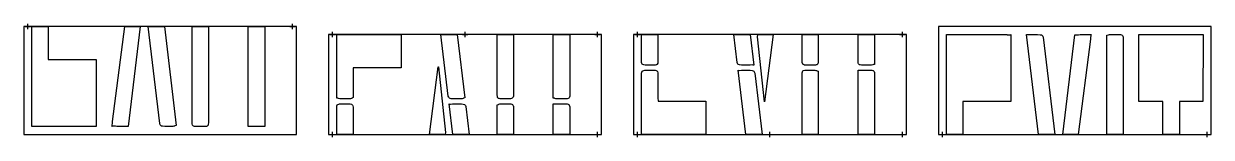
# Model space of a CAD drawing. Header units: inches. Extents: x 0 to 444, y -1 to 42.
import ezdxf

# ---------------------------------------------------------------- set-up
doc = ezdxf.new("R2010")
doc.units = ezdxf.units.IN
doc.header["$MEASUREMENT"] = 0
doc.layers.add('CUT', color=1, linetype='Continuous')
doc.layers.add('REG', color=5, linetype='Continuous')

msp = doc.modelspace()

# ---------------------------------------------------------------- linework, layer by layer
at = {"layer": 'CUT'}
for points in [[(9.13, 28.08), (27.07, 28.08), (27.06, 4.17), (27.06, 3.31), (27.06, 3.09), (26.84, 3.09), (25.67, 3.09), (25.59, 3.09), (3, 3.09), (3, 40.5), (9.13, 40.5)], [(39.07, 3.08), (38.86, 3.09), (37.87, 3.09), (37.8, 3.09), (37.17, 3.07), (34.75, 3.08), (34.28, 3.1), (33.19, 3.1), (32.98, 3.09), (33.01, 3.3), (33.17, 4.51), (33.19, 4.89), (37.75, 40.5), (43.56, 40.5)], [(57.02, 3.4), (56.55, 3.25), (56.37, 3.18), (56.06, 3.11), (55.71, 3.09), (52.78, 3.07), (51.92, 3.12), (51.49, 3.22), (51.24, 3.37), (51.11, 3.51), (51.01, 3.68), (50.84, 4.1), (46.47, 40.5), (52.57, 40.5)], [(63.88, 3.06), (63.49, 3.18), (63.28, 3.35), (63.14, 3.59), (63.02, 4.01), (63.02, 40.5), (69.07, 40.5), (69.07, 4.54), (69.01, 3.83), (68.92, 3.53), (68.82, 3.37), (68.7, 3.24), (68.54, 3.15), (68.34, 3.08), (68.01, 3.03), (67.28, 3), (64.98, 3), (64.98, 3), (64.35, 3.01)], [(90.14, 4.6), (90.12, 4.29), (90.12, 3.25), (90.13, 3.04), (89.91, 3.04), (89.08, 3.03), (89.03, 3.03), (85.74, 3), (85.54, 3.01), (83.95, 3.01), (83.95, 40.5), (90.14, 40.5)], [(117.63, 13.51), (117.45, 13.59), (117, 13.7), (117, 37.5), (141.07, 37.5), (141.07, 25), (140.85, 25.01), (139.94, 25), (123.13, 24.99), (123.13, 13.86), (122.76, 13.65), (122.51, 13.52), (122.19, 13.45), (121.6, 13.41), (118.17, 13.42)], [(164.91, 13.74), (164.45, 13.59), (164.28, 13.51), (163.97, 13.44), (163.62, 13.41), (160.82, 13.4), (159.84, 13.44), (159.41, 13.53), (159.23, 13.62), (159.08, 13.73), (158.91, 13.97), (158.73, 14.38), (155.97, 37.5), (162.07, 37.5)], [(183.07, 14.41), (182.94, 13.99), (182.8, 13.75), (182.59, 13.58), (182.31, 13.48), (181.97, 13.43), (181.36, 13.4), (178.81, 13.4), (178.07, 13.43), (177.74, 13.48), (177.55, 13.55), (177.39, 13.64), (177.26, 13.77), (177.17, 13.93), (177.08, 14.23), (177.02, 14.94), (177.02, 37.5), (183.07, 37.5)], [(204.14, 14.4), (204.01, 13.98), (203.93, 13.81), (203.81, 13.67), (203.57, 13.53), (203.15, 13.44), (202.16, 13.4), (199.24, 13.41), (198.89, 13.44), (198.57, 13.51), (198.4, 13.59), (197.95, 13.7), (197.95, 37.5), (204.14, 37.5)], [(231.26, 26.36), (231.12, 26.61), (231, 27.03), (231, 37.5), (237.13, 37.5), (237.13, 27.32), (237.04, 26.75), (236.89, 26.39), (236.77, 26.26), (236.61, 26.16), (236.42, 26.09), (236.1, 26.03), (235.36, 26), (232.94, 26), (232.31, 26.01), (231.85, 26.06), (231.46, 26.18)], [(272.93, 26.03), (272.78, 26.05), (272.53, 26.09), (271.63, 26.02), (270.63, 26), (268.33, 26), (267.62, 26.06), (267.24, 26.2), (267.02, 26.38), (266.87, 26.63), (266.72, 27.04), (265.46, 37.5), (271.55, 37.5)], [(277.02, 12.23), (276.99, 12.23), (274.36, 36.6), (274.47, 37.5), (280.26, 37.5)], [(297.07, 27.54), (297.01, 26.83), (296.92, 26.53), (296.82, 26.37), (296.7, 26.24), (296.54, 26.15), (296.34, 26.08), (296.01, 26.03), (295.28, 26), (292.98, 26), (292.35, 26.01), (291.88, 26.05), (291.49, 26.18), (291.28, 26.35), (291.14, 26.59), (291.02, 27.01), (291.02, 37.5), (297.07, 37.5)], [(317.69, 26.19), (317.51, 26.11), (316.96, 26.02), (315.7, 26), (313.17, 26.02), (312.71, 26.07), (312.43, 26.17), (312.22, 26.34), (312.11, 26.5), (311.95, 26.68), (311.95, 37.5), (318.14, 37.5), (318.14, 26.29)], [(345, 37.41), (367.58, 37.41), (367.65, 37.4), (368.84, 37.4), (369.06, 37.41), (369.05, 37.19), (369.06, 36.25), (369.07, 12.41), (351.13, 12.41), (351.13, 0), (345, 0)], [(380.04, 37.4), (380.48, 37.31), (380.66, 37.23), (380.81, 37.12), (380.99, 36.9), (381.18, 36.5), (385.55, 0), (379.46, 0), (374.97, 37.41), (375.19, 37.41), (376.27, 37.41), (379.05, 37.43)], [(397.63, 37.41), (398.84, 37.41), (399.05, 37.42), (399.02, 37.21), (398.87, 36.05), (398.84, 35.66), (394.26, 0), (388.47, 0), (392.96, 37.38), (394.33, 37.4), (394.95, 37.43), (397.24, 37.42)], [(405.47, 37.31), (405.64, 37.39), (405.96, 37.45), (406.31, 37.49), (409.23, 37.5), (410.09, 37.46), (410.5, 37.36), (410.74, 37.22), (410.86, 37.08), (410.94, 36.9), (411.07, 36.48), (411.07, 0), (405.02, 0), (405.02, 37.2)], [(425.95, 12.41), (416.98, 12.41), (416.98, 37.5), (441, 37.5), (440.91, 12.41), (432.14, 12.41), (432.14, 0), (425.95, 0)], [(157.65, 0.77), (157.56, 0), (151.75, 0), (154.99, 25.38), (155.02, 25.38)], [(231, 22.99), (231.11, 23.42), (231.24, 23.69), (231.45, 23.88), (231.82, 24.02), (232.28, 24.08), (232.91, 24.1), (235.33, 24.1), (236.07, 24.07), (236.5, 23.99), (236.67, 23.91), (236.82, 23.8), (236.97, 23.57), (237.08, 23.16), (237.12, 22.19), (237.14, 13.9), (237.14, 13.79), (237.15, 12.51), (255.07, 12.51), (255.07, 0), (231, 0)], [(269.22, 24.1), (271.64, 24.09), (272.36, 24.03), (272.76, 23.9), (272.99, 23.72), (273.15, 23.47), (273.31, 23.05), (276.07, 0), (269.97, 0), (267.1, 24.07), (267.24, 24.04), (267.51, 24), (268.34, 24.08)], [(297.07, 0), (291.02, 0), (291.02, 23.09), (291.14, 23.51), (291.23, 23.68), (291.35, 23.82), (291.58, 23.96), (292, 24.06), (292.85, 24.1), (295.78, 24.09), (296.13, 24.05), (296.44, 23.99), (296.62, 23.91), (297.07, 23.8)], [(316.35, 24.1), (317.09, 24.07), (317.42, 24.01), (317.61, 23.95), (317.77, 23.86), (317.9, 23.73), (317.99, 23.57), (318.08, 23.27), (318.14, 22.56), (318.14, 0), (311.95, 0), (311.95, 24.08), (312.16, 24.07), (313.38, 24.07), (313.93, 24.1)], [(117.77, 11.43), (118.11, 11.47), (118.72, 11.5), (121.27, 11.5), (122.02, 11.48), (122.55, 11.37), (122.72, 11.28), (122.85, 11.16), (122.95, 11.01), (123.03, 10.82), (123.13, 10.27), (123.13, 0), (117, 0), (117, 10.38), (117.1, 10.82), (117.22, 11.09), (117.41, 11.28)], [(160.32, 11.48), (161.07, 11.5), (163.62, 11.5), (164.34, 11.45), (164.74, 11.32), (164.97, 11.16), (165.13, 10.91), (165.31, 10.5), (166.57, 0), (160.47, 0), (159.09, 11.47), (159.25, 11.44), (159.5, 11.41)], [(177.02, 11.2), (177.47, 11.31), (177.64, 11.39), (177.96, 11.46), (178.31, 11.49), (181.23, 11.5), (182.09, 11.46), (182.5, 11.36), (182.74, 11.22), (182.86, 11.08), (182.94, 10.91), (183.07, 10.49), (183.07, 0), (177.02, 0)], [(203.97, 11.01), (204.04, 10.83), (204.14, 10.39), (204.14, 0), (197.95, 0), (197.95, 11.5), (203.15, 11.5), (203.56, 11.37), (203.73, 11.28), (203.87, 11.16)]]:
    msp.add_lwpolyline(points, close=True, dxfattribs=at)
at = {"layer": 'REG'}
for points in [[(0, 0), (102, 0), (102, 40.5), (0, 40.5)], [(342, 0), (444, 0), (444, 40.5), (342, 40.5)], [(114, 0), (216, 0), (216, 37.5), (114, 37.5)], [(228, 0), (330, 0), (330, 37.5), (228, 37.5)]]:
    msp.add_lwpolyline(points, close=True, dxfattribs=at)
for points in [[(0.5, 40.5), (2.5, 40.5)], [(1.5, 39.5), (1.5, 41.5)], [(99.5, 40.5), (101.5, 40.5)], [(100.5, 39.5), (100.5, 41.5)], [(114.5, 37.5), (116.5, 37.5)], [(115.5, 36.5), (115.5, 38.5)], [(164, 37.5), (166, 37.5)], [(165, 36.5), (165, 38.5)], [(213.5, 37.5), (215.5, 37.5)], [(214.5, 36.5), (214.5, 38.5)], [(228.5, 37.5), (230.5, 37.5)], [(229.5, 36.5), (229.5, 38.5)], [(327.5, 37.5), (329.5, 37.5)], [(328.5, 36.5), (328.5, 38.5)], [(114.5, 0), (116.5, 0)], [(115.5, -1), (115.5, 1)], [(213.5, 0), (215.5, 0)], [(214.5, -1), (214.5, 1)], [(228.5, 0), (230.5, 0)], [(229.5, -1), (229.5, 1)], [(278, 0), (280, 0)], [(279, -1), (279, 1)], [(327.5, 0), (329.5, 0)], [(328.5, -1), (328.5, 1)], [(342.5, 0), (344.5, 0)], [(343.5, -1), (343.5, 1)], [(441.5, 0), (443.5, 0)], [(442.5, -1), (442.5, 1)]]:
    msp.add_lwpolyline(points, dxfattribs=at)

doc.saveas('drawing.dxf')
